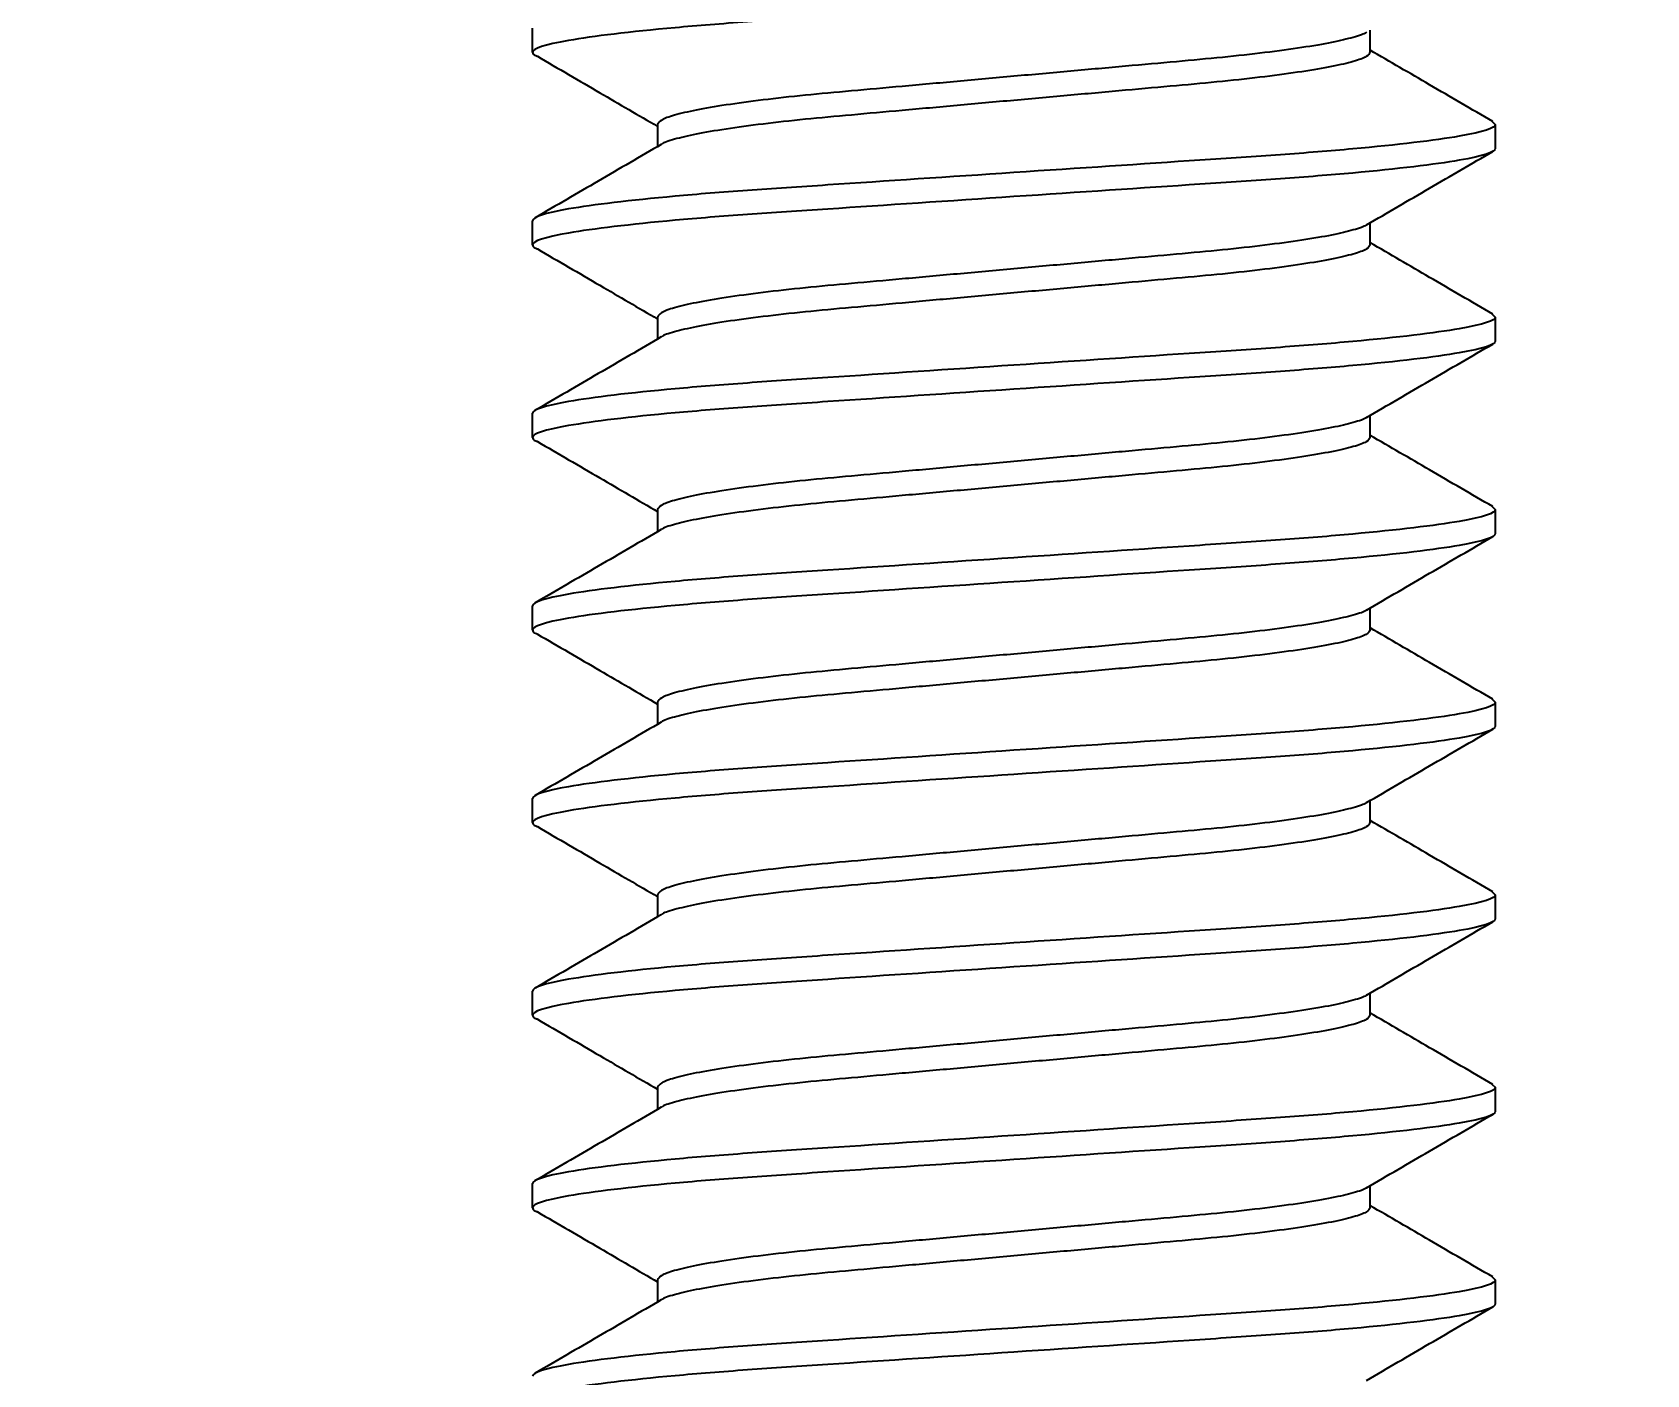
# Model space of a CAD drawing. Extents: x -4.5 to 5.8, y -1.5 to 5.2.
# Drawn here: x -0.2549 to 0.1643, y 4.4835 to 4.8321 of the extents above; entities that cross this region are included whole.
import ezdxf

# ---------------------------------------------------------------- set-up
doc = ezdxf.new("R2010")
doc.units = 0
doc.header["$LTSCALE"] = 0.5
doc.header["$MEASUREMENT"] = 0
doc.layers.get('Defpoints').update_dxf_attribs({"linetype": 'CONTINUOUS'})
doc.layers.add('CUST DWG', color=60, linetype='CONTINUOUS', lineweight=20)
doc.layers.add('Hardware', color=242, linetype='CONTINUOUS')
doc.styles.get("Standard").update_dxf_attribs({"font": 'arial.ttf'})
doc.dimstyles.new('LSAD_CustDims', dxfattribs={"dimtxt": 1, "dimasz": 1, "dimexe": 0.0625, "dimexo": 0.042969, "dimgap": 0.0625, "dimtad": 0, "dimtih": 1, "dimtoh": 1, "dimdec": 3, "dimzin": 0, "dimdsep": 46, "dimlunit": 4, "dimtxsty": 'Standard', "dimcen": 0.125, "dimclrd": 256, "dimclre": 256, "dimclrt": 256, "dimadec": 0, "dimazin": 0, "dimtfac": 1, "dimtdec": 3, "dimtix": 1, "dimtofl": 0, "dimtmove": 0, "dimatfit": 3, "dimfxl": 1, "dimfrac": 2, "dimtolj": 1, "dimtzin": 0, "dimarcsym": 0})

# ---------------------------------------------------------------- blocks, each defined once
blk = doc.blocks.new('*D6')
at = {"layer": 'CUST DWG', "lineweight": -2, "ltscale": 0.5, "transparency": 16777216}
for p, q in [((-1.57749, 2.99297), (-1.57749, 4.42666)), ((1.57751, 2.99297), (1.57751, 4.42666)), ((-1.57749, 4.36416), (-1.82749, 4.36416)), ((1.32751, 4.36416), (-1.32749, 4.36416))]:
    blk.add_line(p, q, dxfattribs=at)
at = {"layer": 'CUST DWG', "ltscale": 0.5, "transparency": 16777216}
for points in [[(-1.32749, 4.40582), (-1.32749, 4.32249), (-1.57749, 4.36416)], [(1.32751, 4.40582), (1.32751, 4.32249), (1.57751, 4.36416)]]:
    blk.add_solid(points, dxfattribs=at)
at = {"layer": 'Defpoints', "color": 0, "ltscale": 0.5, "transparency": 16777216}
for p in [(-1.57749, 4.36416), (-1.57749, 2.95), (1.57751, 2.95)]:
    blk.add_point(p, dxfattribs=at)
at = {"layer": 'CUST DWG', "ltscale": 0.5, "transparency": 16777216, "insert": (-3.0693, 4.36416), "char_height": 0.25, "width": 2.9019749, "attachment_point": 5}
blk.add_mtext('\\A1;3 1/8" CEILING OPENING', dxfattribs=at)

msp = doc.modelspace()

# ---------------------------------------------------------------- linework, layer by layer
at = {"layer": 'Hardware', "linetype": 'Continuous', "lineweight": 25, "transparency": 16777216}
for p, q in [((-0.125, 4.82688), (-0.125, 4.83313)), ((0.09252, 4.82688), (0.09252, 4.8326)), ((0.12417, 4.8089), (0.125, 4.80813)), ((-0.09252, 4.80813), (-0.09252, 4.8024)), ((0.125, 4.80813), (0.125, 4.80188)), ((-0.125, 4.77688), (-0.125, 4.78313)), ((0.09252, 4.77688), (0.09252, 4.7826)), ((-0.09252, 4.75813), (-0.09252, 4.7524)), ((0.12417, 4.7589), (0.125, 4.75813)), ((0.125, 4.75813), (0.125, 4.75188)), ((-0.125, 4.72688), (-0.125, 4.73313)), ((0.09252, 4.72688), (0.09252, 4.7326)), ((-0.09252, 4.70813), (-0.09252, 4.7024)), ((0.12417, 4.7089), (0.125, 4.70813)), ((0.125, 4.70813), (0.125, 4.70188)), ((-0.125, 4.67688), (-0.125, 4.68313)), ((0.09252, 4.67688), (0.09252, 4.6826)), ((-0.09252, 4.65813), (-0.09252, 4.6524)), ((0.12417, 4.6589), (0.125, 4.65813)), ((0.125, 4.65813), (0.125, 4.65188)), ((-0.125, 4.62688), (-0.125, 4.63313)), ((0.09252, 4.62688), (0.09252, 4.6326)), ((-0.09252, 4.60813), (-0.09252, 4.6024)), ((0.12417, 4.6089), (0.125, 4.60813)), ((0.125, 4.60813), (0.125, 4.60188)), ((-0.125, 4.57688), (-0.125, 4.58313)), ((0.09252, 4.57688), (0.09252, 4.5826)), ((-0.09252, 4.55813), (-0.09252, 4.5524)), ((0.12417, 4.5589), (0.125, 4.55813)), ((0.125, 4.55813), (0.125, 4.55188)), ((-0.125, 4.52688), (-0.125, 4.53313)), ((0.09252, 4.52688), (0.09252, 4.5326)), ((-0.09252, 4.50813), (-0.09252, 4.5024)), ((0.12417, 4.5089), (0.125, 4.50813)), ((0.125, 4.50813), (0.125, 4.50188))]:
    msp.add_line(p, q, dxfattribs=at)
for points, knots in [([(0.125, 4.85188), (0.125, 4.85097), (0.12196, 4.84992), (0.10929, 4.84772), (0.09967, 4.84657), (0.08214, 4.84499), (0.0758, 4.84448), (0.06258, 4.84353), (0.05571, 4.84309), (0.03344, 4.8416), (0.01675, 4.84049), (-0.01675, 4.83826), (-0.03344, 4.83715), (-0.05571, 4.83566), (-0.06258, 4.83522), (-0.0758, 4.83427), (-0.08214, 4.83376), (-0.09967, 4.83218), (-0.10929, 4.83103), (-0.12196, 4.82883), (-0.125, 4.82778), (-0.125, 4.82688)], [0, 0, 0, 0, 0.125, 0.125, 0.25, 0.25, 0.3125, 0.3125, 0.375, 0.375, 0.5, 0.5, 0.625, 0.625, 0.6875, 0.6875, 0.75, 0.75, 0.875, 0.875, 1, 1, 1, 1]), ([(0.09152, 4.83205), (0.09149, 4.83203), (0.09112, 4.83161), (0.0883, 4.83072), (0.08288, 4.82941), (0.07506, 4.82807), (0.06547, 4.82677), (0.05445, 4.82553), (0.04226, 4.82443), (0.029, 4.82324), (0.01478, 4.82196), (0, 4.82063), (-0.01478, 4.81929), (-0.029, 4.81801), (-0.04226, 4.81682), (-0.05445, 4.81572), (-0.06547, 4.81448), (-0.07507, 4.81318), (-0.08284, 4.81185), (-0.08843, 4.81053), (-0.09189, 4.80927), (-0.09232, 4.8085), (-0.09252, 4.80813)], [0, 0, 0, 0, 0.003258, 0.055708, 0.109067, 0.162658, 0.215787, 0.267793, 0.318326, 0.369825, 0.42265, 0.476164, 0.529677, 0.582502, 0.634001, 0.684534, 0.73654, 0.789669, 0.84326, 0.896619, 0.949069, 1, 1, 1, 1]), ([(-0.125, 4.82688), (-0.12497, 4.82657), (-0.12493, 4.82622), (-0.12376, 4.82585), (-0.12364, 4.82581)], [0, 0, 0, 0, 0.895562, 1, 1, 1, 1]), ([(-0.12375, 4.82581), (-0.11833, 4.82266), (-0.10791, 4.8166), (-0.09752, 4.81053), (-0.09252, 4.80761)], [0, 0, 0, 0, 0.5196052, 1, 1, 1, 1]), ([(0.09252, 4.82688), (0.09232, 4.8265), (0.09189, 4.82573), (0.08843, 4.82447), (0.08284, 4.82316), (0.07507, 4.82182), (0.06547, 4.82052), (0.05445, 4.81928), (0.04226, 4.81818), (0.029, 4.81699), (0.01478, 4.81571), (0, 4.81438), (-0.01478, 4.81304), (-0.029, 4.81176), (-0.04226, 4.81057), (-0.05445, 4.80947), (-0.06547, 4.80823), (-0.07506, 4.80693), (-0.08288, 4.80559), (-0.0883, 4.80428), (-0.09112, 4.80339), (-0.09149, 4.80297), (-0.09151, 4.80295)], [0, 0, 0, 0, 0.0509366, 0.1033916, 0.1567563, 0.2103534, 0.2634876, 0.3154996, 0.3660379, 0.4175424, 0.4703726, 0.523892, 0.5774113, 0.6302416, 0.681746, 0.7322843, 0.7842963, 0.8374306, 0.8910276, 0.9443923, 0.9968474, 1, 1, 1, 1]), ([(0.12432, 4.8089), (0.11886, 4.81207), (0.10825, 4.81823), (0.09766, 4.8244), (0.09252, 4.8274)], [0, 0, 0, 0, 0.515428, 1, 1, 1, 1]), ([(0.125, 4.80813), (0.125, 4.80722), (0.12196, 4.80617), (0.10929, 4.80397), (0.09967, 4.80282), (0.08214, 4.80124), (0.0758, 4.80073), (0.06258, 4.79978), (0.05571, 4.79934), (0.03344, 4.79785), (0.01675, 4.79674), (-0.01675, 4.79451), (-0.03344, 4.7934), (-0.05571, 4.79191), (-0.06258, 4.79147), (-0.0758, 4.79052), (-0.08214, 4.79001), (-0.09967, 4.78843), (-0.10929, 4.78728), (-0.12196, 4.78508), (-0.125, 4.78403), (-0.125, 4.78313)], [0, 0, 0, 0, 0.125, 0.125, 0.25, 0.25, 0.3125, 0.3125, 0.375, 0.375, 0.5, 0.5, 0.625, 0.625, 0.6875, 0.6875, 0.75, 0.75, 0.875, 0.875, 1, 1, 1, 1]), ([(0.125, 4.80188), (0.125, 4.80097), (0.12196, 4.79992), (0.10929, 4.79772), (0.09967, 4.79657), (0.08214, 4.79499), (0.0758, 4.79448), (0.06258, 4.79353), (0.05571, 4.79309), (0.03344, 4.7916), (0.01675, 4.79049), (-0.01675, 4.78826), (-0.03344, 4.78715), (-0.05571, 4.78566), (-0.06258, 4.78522), (-0.0758, 4.78427), (-0.08214, 4.78376), (-0.09967, 4.78218), (-0.10929, 4.78103), (-0.12196, 4.77883), (-0.125, 4.77778), (-0.125, 4.77688)], [0, 0, 0, 0, 0.125, 0.125, 0.25, 0.25, 0.3125, 0.3125, 0.375, 0.375, 0.5, 0.5, 0.625, 0.625, 0.6875, 0.6875, 0.75, 0.75, 0.875, 0.875, 1, 1, 1, 1]), ([(-0.09157, 4.80295), (-0.09702, 4.79977), (-0.10794, 4.79341), (-0.11886, 4.78707), (-0.12432, 4.7839)], [0, 0, 0, 0, 0.4995498, 1, 1, 1, 1]), ([(0.09158, 4.78205), (0.09703, 4.78523), (0.10794, 4.79159), (0.11886, 4.79793), (0.12433, 4.80111)], [0, 0, 0, 0, 0.4995464, 1, 1, 1, 1]), ([(0.09152, 4.78205), (0.09149, 4.78203), (0.09112, 4.78161), (0.0883, 4.78072), (0.08288, 4.77941), (0.07506, 4.77807), (0.06547, 4.77677), (0.05445, 4.77553), (0.04226, 4.77443), (0.029, 4.77324), (0.01478, 4.77196), (0, 4.77063), (-0.01478, 4.76929), (-0.029, 4.76801), (-0.04226, 4.76682), (-0.05445, 4.76572), (-0.06547, 4.76448), (-0.07507, 4.76318), (-0.08284, 4.76185), (-0.08843, 4.76053), (-0.09189, 4.75927), (-0.09232, 4.7585), (-0.09252, 4.75813)], [0, 0, 0, 0, 0.003258, 0.055708, 0.109067, 0.162658, 0.215787, 0.267793, 0.318326, 0.369825, 0.42265, 0.476164, 0.529677, 0.582502, 0.634001, 0.684534, 0.73654, 0.789669, 0.84326, 0.896619, 0.949069, 1, 1, 1, 1]), ([(-0.125, 4.77688), (-0.12497, 4.77657), (-0.12493, 4.77622), (-0.12376, 4.77585), (-0.12364, 4.77581)], [0, 0, 0, 0, 0.895562, 1, 1, 1, 1]), ([(-0.12375, 4.77581), (-0.11833, 4.77266), (-0.10791, 4.7666), (-0.09752, 4.76053), (-0.09252, 4.75761)], [0, 0, 0, 0, 0.5196052, 1, 1, 1, 1]), ([(0.09252, 4.77688), (0.09232, 4.7765), (0.09189, 4.77573), (0.08843, 4.77447), (0.08284, 4.77316), (0.07507, 4.77182), (0.06547, 4.77052), (0.05445, 4.76928), (0.04226, 4.76818), (0.029, 4.76699), (0.01478, 4.76571), (0, 4.76438), (-0.01478, 4.76304), (-0.029, 4.76176), (-0.04226, 4.76057), (-0.05445, 4.75947), (-0.06547, 4.75823), (-0.07506, 4.75693), (-0.08288, 4.75559), (-0.0883, 4.75428), (-0.09112, 4.75339), (-0.09149, 4.75297), (-0.09151, 4.75295)], [0, 0, 0, 0, 0.0509366, 0.1033916, 0.1567563, 0.2103534, 0.2634876, 0.3154996, 0.3660379, 0.4175424, 0.4703726, 0.523892, 0.5774113, 0.6302416, 0.681746, 0.7322843, 0.7842963, 0.8374306, 0.8910276, 0.9443923, 0.9968474, 1, 1, 1, 1]), ([(0.12432, 4.7589), (0.11886, 4.76207), (0.10825, 4.76823), (0.09766, 4.7744), (0.09252, 4.7774)], [0, 0, 0, 0, 0.515428, 1, 1, 1, 1]), ([(0.125, 4.75813), (0.125, 4.75722), (0.12196, 4.75617), (0.10929, 4.75397), (0.09967, 4.75282), (0.08214, 4.75124), (0.0758, 4.75073), (0.06258, 4.74978), (0.05571, 4.74934), (0.03344, 4.74785), (0.01675, 4.74674), (-0.01675, 4.74451), (-0.03344, 4.7434), (-0.05571, 4.74191), (-0.06258, 4.74147), (-0.0758, 4.74052), (-0.08214, 4.74001), (-0.09967, 4.73843), (-0.10929, 4.73728), (-0.12196, 4.73508), (-0.125, 4.73403), (-0.125, 4.73313)], [0, 0, 0, 0, 0.125, 0.125, 0.25, 0.25, 0.3125, 0.3125, 0.375, 0.375, 0.5, 0.5, 0.625, 0.625, 0.6875, 0.6875, 0.75, 0.75, 0.875, 0.875, 1, 1, 1, 1]), ([(0.125, 4.75188), (0.125, 4.75097), (0.12196, 4.74992), (0.10929, 4.74772), (0.09967, 4.74657), (0.08214, 4.74499), (0.0758, 4.74448), (0.06258, 4.74353), (0.05571, 4.74309), (0.03344, 4.7416), (0.01675, 4.74049), (-0.01675, 4.73826), (-0.03344, 4.73715), (-0.05571, 4.73566), (-0.06258, 4.73522), (-0.0758, 4.73427), (-0.08214, 4.73376), (-0.09967, 4.73218), (-0.10929, 4.73103), (-0.12196, 4.72883), (-0.125, 4.72778), (-0.125, 4.72688)], [0, 0, 0, 0, 0.125, 0.125, 0.25, 0.25, 0.3125, 0.3125, 0.375, 0.375, 0.5, 0.5, 0.625, 0.625, 0.6875, 0.6875, 0.75, 0.75, 0.875, 0.875, 1, 1, 1, 1]), ([(-0.09157, 4.75295), (-0.09702, 4.74977), (-0.10794, 4.74341), (-0.11886, 4.73707), (-0.12432, 4.7339)], [0, 0, 0, 0, 0.4995498, 1, 1, 1, 1]), ([(0.09158, 4.73205), (0.09703, 4.73523), (0.10794, 4.74159), (0.11886, 4.74793), (0.12433, 4.75111)], [0, 0, 0, 0, 0.4995464, 1, 1, 1, 1]), ([(0.09152, 4.73205), (0.09149, 4.73203), (0.09112, 4.73161), (0.0883, 4.73072), (0.08288, 4.72941), (0.07506, 4.72807), (0.06547, 4.72677), (0.05445, 4.72553), (0.04226, 4.72443), (0.029, 4.72324), (0.01478, 4.72196), (0, 4.72063), (-0.01478, 4.71929), (-0.029, 4.71801), (-0.04226, 4.71682), (-0.05445, 4.71572), (-0.06547, 4.71448), (-0.07507, 4.71318), (-0.08284, 4.71185), (-0.08843, 4.71053), (-0.09189, 4.70927), (-0.09232, 4.7085), (-0.09252, 4.70813)], [0, 0, 0, 0, 0.003258, 0.055708, 0.109067, 0.162658, 0.215787, 0.267793, 0.318326, 0.369825, 0.42265, 0.476164, 0.529677, 0.582502, 0.634001, 0.684534, 0.73654, 0.789669, 0.84326, 0.896619, 0.949069, 1, 1, 1, 1]), ([(-0.125, 4.72688), (-0.12497, 4.72657), (-0.12493, 4.72622), (-0.12376, 4.72585), (-0.12364, 4.72581)], [0, 0, 0, 0, 0.895562, 1, 1, 1, 1]), ([(-0.12375, 4.72581), (-0.11833, 4.72266), (-0.10791, 4.7166), (-0.09752, 4.71053), (-0.09252, 4.70761)], [0, 0, 0, 0, 0.5196052, 1, 1, 1, 1]), ([(0.09252, 4.72688), (0.09232, 4.7265), (0.09189, 4.72573), (0.08843, 4.72447), (0.08284, 4.72316), (0.07507, 4.72182), (0.06547, 4.72052), (0.05445, 4.71928), (0.04226, 4.71818), (0.029, 4.71699), (0.01478, 4.71571), (0, 4.71438), (-0.01478, 4.71304), (-0.029, 4.71176), (-0.04226, 4.71057), (-0.05445, 4.70947), (-0.06547, 4.70823), (-0.07506, 4.70693), (-0.08288, 4.70559), (-0.0883, 4.70428), (-0.09112, 4.70339), (-0.09149, 4.70297), (-0.09151, 4.70295)], [0, 0, 0, 0, 0.0509366, 0.1033916, 0.1567563, 0.2103534, 0.2634876, 0.3154996, 0.3660379, 0.4175424, 0.4703726, 0.523892, 0.5774113, 0.6302416, 0.681746, 0.7322843, 0.7842963, 0.8374306, 0.8910276, 0.9443923, 0.9968474, 1, 1, 1, 1]), ([(0.12432, 4.7089), (0.11886, 4.71207), (0.10825, 4.71823), (0.09766, 4.7244), (0.09252, 4.7274)], [0, 0, 0, 0, 0.515428, 1, 1, 1, 1]), ([(0.125, 4.70813), (0.125, 4.70722), (0.12196, 4.70617), (0.10929, 4.70397), (0.09967, 4.70282), (0.08214, 4.70124), (0.0758, 4.70073), (0.06258, 4.69978), (0.05571, 4.69934), (0.03344, 4.69785), (0.01675, 4.69674), (-0.01675, 4.69451), (-0.03344, 4.6934), (-0.05571, 4.69191), (-0.06258, 4.69147), (-0.0758, 4.69052), (-0.08214, 4.69001), (-0.09967, 4.68843), (-0.10929, 4.68728), (-0.12196, 4.68508), (-0.125, 4.68403), (-0.125, 4.68313)], [0, 0, 0, 0, 0.125, 0.125, 0.25, 0.25, 0.3125, 0.3125, 0.375, 0.375, 0.5, 0.5, 0.625, 0.625, 0.6875, 0.6875, 0.75, 0.75, 0.875, 0.875, 1, 1, 1, 1]), ([(0.125, 4.70188), (0.125, 4.70097), (0.12196, 4.69992), (0.10929, 4.69772), (0.09967, 4.69657), (0.08214, 4.69499), (0.0758, 4.69448), (0.06258, 4.69353), (0.05571, 4.69309), (0.03344, 4.6916), (0.01675, 4.69049), (-0.01675, 4.68826), (-0.03344, 4.68715), (-0.05571, 4.68566), (-0.06258, 4.68522), (-0.0758, 4.68427), (-0.08214, 4.68376), (-0.09967, 4.68218), (-0.10929, 4.68103), (-0.12196, 4.67883), (-0.125, 4.67778), (-0.125, 4.67688)], [0, 0, 0, 0, 0.125, 0.125, 0.25, 0.25, 0.3125, 0.3125, 0.375, 0.375, 0.5, 0.5, 0.625, 0.625, 0.6875, 0.6875, 0.75, 0.75, 0.875, 0.875, 1, 1, 1, 1]), ([(-0.09157, 4.70295), (-0.09702, 4.69977), (-0.10794, 4.69341), (-0.11886, 4.68707), (-0.12432, 4.6839)], [0, 0, 0, 0, 0.4995498, 1, 1, 1, 1]), ([(0.09158, 4.68205), (0.09703, 4.68523), (0.10794, 4.69159), (0.11886, 4.69793), (0.12433, 4.70111)], [0, 0, 0, 0, 0.4995464, 1, 1, 1, 1]), ([(0.09152, 4.68205), (0.09149, 4.68203), (0.09112, 4.68161), (0.0883, 4.68072), (0.08288, 4.67941), (0.07506, 4.67807), (0.06547, 4.67677), (0.05445, 4.67553), (0.04226, 4.67443), (0.029, 4.67324), (0.01478, 4.67196), (0, 4.67063), (-0.01478, 4.66929), (-0.029, 4.66801), (-0.04226, 4.66682), (-0.05445, 4.66572), (-0.06547, 4.66448), (-0.07507, 4.66318), (-0.08284, 4.66185), (-0.08843, 4.66053), (-0.09189, 4.65927), (-0.09232, 4.6585), (-0.09252, 4.65813)], [0, 0, 0, 0, 0.003258, 0.055708, 0.109067, 0.162658, 0.215787, 0.267793, 0.318326, 0.369825, 0.42265, 0.476164, 0.529677, 0.582502, 0.634001, 0.684534, 0.73654, 0.789669, 0.84326, 0.896619, 0.949069, 1, 1, 1, 1]), ([(-0.125, 4.67688), (-0.12497, 4.67657), (-0.12493, 4.67622), (-0.12376, 4.67585), (-0.12364, 4.67581)], [0, 0, 0, 0, 0.895562, 1, 1, 1, 1]), ([(-0.12375, 4.67581), (-0.11833, 4.67266), (-0.10791, 4.6666), (-0.09752, 4.66053), (-0.09252, 4.65761)], [0, 0, 0, 0, 0.5196052, 1, 1, 1, 1]), ([(0.09252, 4.67688), (0.09232, 4.6765), (0.09189, 4.67573), (0.08843, 4.67447), (0.08284, 4.67316), (0.07507, 4.67182), (0.06547, 4.67052), (0.05445, 4.66928), (0.04226, 4.66818), (0.029, 4.66699), (0.01478, 4.66571), (0, 4.66438), (-0.01478, 4.66304), (-0.029, 4.66176), (-0.04226, 4.66057), (-0.05445, 4.65947), (-0.06547, 4.65823), (-0.07506, 4.65693), (-0.08288, 4.65559), (-0.0883, 4.65428), (-0.09112, 4.65339), (-0.09149, 4.65297), (-0.09151, 4.65295)], [0, 0, 0, 0, 0.0509366, 0.1033916, 0.1567563, 0.2103534, 0.2634876, 0.3154996, 0.3660379, 0.4175424, 0.4703726, 0.523892, 0.5774113, 0.6302416, 0.681746, 0.7322843, 0.7842963, 0.8374306, 0.8910276, 0.9443923, 0.9968474, 1, 1, 1, 1]), ([(0.12432, 4.6589), (0.11886, 4.66207), (0.10825, 4.66823), (0.09766, 4.6744), (0.09252, 4.6774)], [0, 0, 0, 0, 0.515428, 1, 1, 1, 1]), ([(0.125, 4.65813), (0.125, 4.65722), (0.12196, 4.65617), (0.10929, 4.65397), (0.09967, 4.65282), (0.08214, 4.65124), (0.0758, 4.65073), (0.06258, 4.64978), (0.05571, 4.64934), (0.03344, 4.64785), (0.01675, 4.64674), (-0.01675, 4.64451), (-0.03344, 4.6434), (-0.05571, 4.64191), (-0.06258, 4.64147), (-0.0758, 4.64052), (-0.08214, 4.64001), (-0.09967, 4.63843), (-0.10929, 4.63728), (-0.12196, 4.63508), (-0.125, 4.63403), (-0.125, 4.63313)], [0, 0, 0, 0, 0.125, 0.125, 0.25, 0.25, 0.3125, 0.3125, 0.375, 0.375, 0.5, 0.5, 0.625, 0.625, 0.6875, 0.6875, 0.75, 0.75, 0.875, 0.875, 1, 1, 1, 1]), ([(0.125, 4.65188), (0.125, 4.65097), (0.12196, 4.64992), (0.10929, 4.64772), (0.09967, 4.64657), (0.08214, 4.64499), (0.0758, 4.64448), (0.06258, 4.64353), (0.05571, 4.64309), (0.03344, 4.6416), (0.01675, 4.64049), (-0.01675, 4.63826), (-0.03344, 4.63715), (-0.05571, 4.63566), (-0.06258, 4.63522), (-0.0758, 4.63427), (-0.08214, 4.63376), (-0.09967, 4.63218), (-0.10929, 4.63103), (-0.12196, 4.62883), (-0.125, 4.62778), (-0.125, 4.62688)], [0, 0, 0, 0, 0.125, 0.125, 0.25, 0.25, 0.3125, 0.3125, 0.375, 0.375, 0.5, 0.5, 0.625, 0.625, 0.6875, 0.6875, 0.75, 0.75, 0.875, 0.875, 1, 1, 1, 1]), ([(-0.09157, 4.65295), (-0.09702, 4.64977), (-0.10794, 4.64341), (-0.11886, 4.63707), (-0.12432, 4.6339)], [0, 0, 0, 0, 0.4995498, 1, 1, 1, 1]), ([(0.09158, 4.63205), (0.09703, 4.63523), (0.10794, 4.64159), (0.11886, 4.64793), (0.12433, 4.65111)], [0, 0, 0, 0, 0.4995464, 1, 1, 1, 1]), ([(0.09152, 4.63205), (0.09149, 4.63203), (0.09112, 4.63161), (0.0883, 4.63072), (0.08288, 4.62941), (0.07506, 4.62807), (0.06547, 4.62677), (0.05445, 4.62553), (0.04226, 4.62443), (0.029, 4.62324), (0.01478, 4.62196), (0, 4.62063), (-0.01478, 4.61929), (-0.029, 4.61801), (-0.04226, 4.61682), (-0.05445, 4.61572), (-0.06547, 4.61448), (-0.07507, 4.61318), (-0.08284, 4.61185), (-0.08843, 4.61053), (-0.09189, 4.60927), (-0.09232, 4.6085), (-0.09252, 4.60813)], [0, 0, 0, 0, 0.003258, 0.055708, 0.109067, 0.162658, 0.215787, 0.267793, 0.318326, 0.369825, 0.42265, 0.476164, 0.529677, 0.582502, 0.634001, 0.684534, 0.73654, 0.789669, 0.84326, 0.896619, 0.949069, 1, 1, 1, 1]), ([(-0.125, 4.62688), (-0.12497, 4.62657), (-0.12493, 4.62622), (-0.12376, 4.62585), (-0.12364, 4.62581)], [0, 0, 0, 0, 0.895562, 1, 1, 1, 1]), ([(-0.12375, 4.62581), (-0.11833, 4.62266), (-0.10791, 4.6166), (-0.09752, 4.61053), (-0.09252, 4.60761)], [0, 0, 0, 0, 0.5196052, 1, 1, 1, 1]), ([(0.09252, 4.62688), (0.09232, 4.6265), (0.09189, 4.62573), (0.08843, 4.62447), (0.08284, 4.62316), (0.07507, 4.62182), (0.06547, 4.62052), (0.05445, 4.61928), (0.04226, 4.61818), (0.029, 4.61699), (0.01478, 4.61571), (0, 4.61438), (-0.01478, 4.61304), (-0.029, 4.61176), (-0.04226, 4.61057), (-0.05445, 4.60947), (-0.06547, 4.60823), (-0.07506, 4.60693), (-0.08288, 4.60559), (-0.0883, 4.60428), (-0.09112, 4.60339), (-0.09149, 4.60297), (-0.09151, 4.60295)], [0, 0, 0, 0, 0.0509366, 0.1033916, 0.1567563, 0.2103534, 0.2634876, 0.3154996, 0.3660379, 0.4175424, 0.4703726, 0.523892, 0.5774113, 0.6302416, 0.681746, 0.7322843, 0.7842963, 0.8374306, 0.8910276, 0.9443923, 0.9968474, 1, 1, 1, 1]), ([(0.12432, 4.6089), (0.11886, 4.61207), (0.10825, 4.61823), (0.09766, 4.6244), (0.09252, 4.6274)], [0, 0, 0, 0, 0.515428, 1, 1, 1, 1]), ([(0.125, 4.60813), (0.125, 4.60722), (0.12196, 4.60617), (0.10929, 4.60397), (0.09967, 4.60282), (0.08214, 4.60124), (0.0758, 4.60073), (0.06258, 4.59978), (0.05571, 4.59934), (0.03344, 4.59785), (0.01675, 4.59674), (-0.01675, 4.59451), (-0.03344, 4.5934), (-0.05571, 4.59191), (-0.06258, 4.59147), (-0.0758, 4.59052), (-0.08214, 4.59001), (-0.09967, 4.58843), (-0.10929, 4.58728), (-0.12196, 4.58508), (-0.125, 4.58403), (-0.125, 4.58313)], [0, 0, 0, 0, 0.125, 0.125, 0.25, 0.25, 0.3125, 0.3125, 0.375, 0.375, 0.5, 0.5, 0.625, 0.625, 0.6875, 0.6875, 0.75, 0.75, 0.875, 0.875, 1, 1, 1, 1]), ([(-0.09157, 4.60295), (-0.09702, 4.59977), (-0.10794, 4.59341), (-0.11886, 4.58707), (-0.12432, 4.5839)], [0, 0, 0, 0, 0.4995498, 1, 1, 1, 1]), ([(0.125, 4.60188), (0.125, 4.60097), (0.12196, 4.59992), (0.10929, 4.59772), (0.09967, 4.59657), (0.08214, 4.59499), (0.0758, 4.59448), (0.06258, 4.59353), (0.05571, 4.59309), (0.03344, 4.5916), (0.01675, 4.59049), (-0.01675, 4.58826), (-0.03344, 4.58715), (-0.05571, 4.58566), (-0.06258, 4.58522), (-0.0758, 4.58427), (-0.08214, 4.58376), (-0.09967, 4.58218), (-0.10929, 4.58103), (-0.12196, 4.57883), (-0.125, 4.57778), (-0.125, 4.57688)], [0, 0, 0, 0, 0.125, 0.125, 0.25, 0.25, 0.3125, 0.3125, 0.375, 0.375, 0.5, 0.5, 0.625, 0.625, 0.6875, 0.6875, 0.75, 0.75, 0.875, 0.875, 1, 1, 1, 1]), ([(0.09158, 4.58205), (0.09703, 4.58523), (0.10794, 4.59159), (0.11886, 4.59793), (0.12433, 4.60111)], [0, 0, 0, 0, 0.4995464, 1, 1, 1, 1]), ([(0.09152, 4.58205), (0.09149, 4.58203), (0.09112, 4.58161), (0.0883, 4.58072), (0.08288, 4.57941), (0.07506, 4.57807), (0.06547, 4.57677), (0.05445, 4.57553), (0.04226, 4.57443), (0.029, 4.57324), (0.01478, 4.57196), (0, 4.57063), (-0.01478, 4.56929), (-0.029, 4.56801), (-0.04226, 4.56682), (-0.05445, 4.56572), (-0.06547, 4.56448), (-0.07507, 4.56318), (-0.08284, 4.56185), (-0.08843, 4.56053), (-0.09189, 4.55927), (-0.09232, 4.5585), (-0.09252, 4.55813)], [0, 0, 0, 0, 0.003258, 0.055708, 0.109067, 0.162658, 0.215787, 0.267793, 0.318326, 0.369825, 0.42265, 0.476164, 0.529677, 0.582502, 0.634001, 0.684534, 0.73654, 0.789669, 0.84326, 0.896619, 0.949069, 1, 1, 1, 1]), ([(-0.125, 4.57688), (-0.12497, 4.57657), (-0.12493, 4.57622), (-0.12376, 4.57585), (-0.12364, 4.57581)], [0, 0, 0, 0, 0.895562, 1, 1, 1, 1]), ([(-0.12375, 4.57581), (-0.11833, 4.57266), (-0.10791, 4.5666), (-0.09752, 4.56053), (-0.09252, 4.55761)], [0, 0, 0, 0, 0.5196052, 1, 1, 1, 1]), ([(0.09252, 4.57688), (0.09232, 4.5765), (0.09189, 4.57573), (0.08843, 4.57447), (0.08284, 4.57316), (0.07507, 4.57182), (0.06547, 4.57052), (0.05445, 4.56928), (0.04226, 4.56818), (0.029, 4.56699), (0.01478, 4.56571), (0, 4.56438), (-0.01478, 4.56304), (-0.029, 4.56176), (-0.04226, 4.56057), (-0.05445, 4.55947), (-0.06547, 4.55823), (-0.07506, 4.55693), (-0.08288, 4.55559), (-0.0883, 4.55428), (-0.09112, 4.55339), (-0.09149, 4.55297), (-0.09151, 4.55295)], [0, 0, 0, 0, 0.0509366, 0.1033916, 0.1567563, 0.2103534, 0.2634876, 0.3154996, 0.3660379, 0.4175424, 0.4703726, 0.523892, 0.5774113, 0.6302416, 0.681746, 0.7322843, 0.7842963, 0.8374306, 0.8910276, 0.9443923, 0.9968474, 1, 1, 1, 1]), ([(0.12432, 4.5589), (0.11886, 4.56207), (0.10825, 4.56823), (0.09766, 4.5744), (0.09252, 4.5774)], [0, 0, 0, 0, 0.515428, 1, 1, 1, 1]), ([(0.125, 4.55813), (0.125, 4.55722), (0.12196, 4.55617), (0.10929, 4.55397), (0.09967, 4.55282), (0.08214, 4.55124), (0.0758, 4.55073), (0.06258, 4.54978), (0.05571, 4.54934), (0.03344, 4.54785), (0.01675, 4.54674), (-0.01675, 4.54451), (-0.03344, 4.5434), (-0.05571, 4.54191), (-0.06258, 4.54147), (-0.0758, 4.54052), (-0.08214, 4.54001), (-0.09967, 4.53843), (-0.10929, 4.53728), (-0.12196, 4.53508), (-0.125, 4.53403), (-0.125, 4.53313)], [0, 0, 0, 0, 0.125, 0.125, 0.25, 0.25, 0.3125, 0.3125, 0.375, 0.375, 0.5, 0.5, 0.625, 0.625, 0.6875, 0.6875, 0.75, 0.75, 0.875, 0.875, 1, 1, 1, 1]), ([(-0.09157, 4.55295), (-0.09702, 4.54977), (-0.10794, 4.54341), (-0.11886, 4.53707), (-0.12432, 4.5339)], [0, 0, 0, 0, 0.4995498, 1, 1, 1, 1]), ([(0.125, 4.55188), (0.125, 4.55097), (0.12196, 4.54992), (0.10929, 4.54772), (0.09967, 4.54657), (0.08214, 4.54499), (0.0758, 4.54448), (0.06258, 4.54353), (0.05571, 4.54309), (0.03344, 4.5416), (0.01675, 4.54049), (-0.01675, 4.53826), (-0.03344, 4.53715), (-0.05571, 4.53566), (-0.06258, 4.53522), (-0.0758, 4.53427), (-0.08214, 4.53376), (-0.09967, 4.53218), (-0.10929, 4.53103), (-0.12196, 4.52883), (-0.125, 4.52778), (-0.125, 4.52688)], [0, 0, 0, 0, 0.125, 0.125, 0.25, 0.25, 0.3125, 0.3125, 0.375, 0.375, 0.5, 0.5, 0.625, 0.625, 0.6875, 0.6875, 0.75, 0.75, 0.875, 0.875, 1, 1, 1, 1]), ([(0.09158, 4.53205), (0.09703, 4.53523), (0.10794, 4.54159), (0.11886, 4.54793), (0.12433, 4.55111)], [0, 0, 0, 0, 0.4995464, 1, 1, 1, 1]), ([(0.09152, 4.53205), (0.09149, 4.53203), (0.09112, 4.53161), (0.0883, 4.53072), (0.08288, 4.52941), (0.07506, 4.52807), (0.06547, 4.52677), (0.05445, 4.52553), (0.04226, 4.52443), (0.029, 4.52324), (0.01478, 4.52196), (0, 4.52063), (-0.01478, 4.51929), (-0.029, 4.51801), (-0.04226, 4.51682), (-0.05445, 4.51572), (-0.06547, 4.51448), (-0.07507, 4.51318), (-0.08284, 4.51185), (-0.08843, 4.51053), (-0.09189, 4.50927), (-0.09232, 4.5085), (-0.09252, 4.50813)], [0, 0, 0, 0, 0.003258, 0.055708, 0.109067, 0.162658, 0.215787, 0.267793, 0.318326, 0.369825, 0.42265, 0.476164, 0.529677, 0.582502, 0.634001, 0.684534, 0.73654, 0.789669, 0.84326, 0.896619, 0.949069, 1, 1, 1, 1]), ([(0.12432, 4.5089), (0.11886, 4.51207), (0.10825, 4.51823), (0.09766, 4.5244), (0.09252, 4.5274)], [0, 0, 0, 0, 0.515428, 1, 1, 1, 1]), ([(-0.125, 4.52688), (-0.12497, 4.52657), (-0.12493, 4.52622), (-0.12376, 4.52585), (-0.12364, 4.52581)], [0, 0, 0, 0, 0.895562, 1, 1, 1, 1]), ([(-0.12375, 4.52581), (-0.11833, 4.52266), (-0.10791, 4.5166), (-0.09752, 4.51053), (-0.09252, 4.50761)], [0, 0, 0, 0, 0.5196052, 1, 1, 1, 1]), ([(0.09252, 4.52688), (0.09232, 4.5265), (0.09189, 4.52573), (0.08843, 4.52447), (0.08284, 4.52316), (0.07507, 4.52182), (0.06547, 4.52052), (0.05445, 4.51928), (0.04226, 4.51818), (0.029, 4.51699), (0.01478, 4.51571), (0, 4.51438), (-0.01478, 4.51304), (-0.029, 4.51176), (-0.04226, 4.51057), (-0.05445, 4.50947), (-0.06547, 4.50823), (-0.07506, 4.50693), (-0.08288, 4.50559), (-0.0883, 4.50428), (-0.09112, 4.50339), (-0.09149, 4.50297), (-0.09151, 4.50295)], [0, 0, 0, 0, 0.0509366, 0.1033916, 0.1567563, 0.2103534, 0.2634876, 0.3154996, 0.3660379, 0.4175424, 0.4703726, 0.523892, 0.5774113, 0.6302416, 0.681746, 0.7322843, 0.7842963, 0.8374306, 0.8910276, 0.9443923, 0.9968474, 1, 1, 1, 1]), ([(0.125, 4.50813), (0.125, 4.50722), (0.12196, 4.50617), (0.10929, 4.50397), (0.09967, 4.50282), (0.08214, 4.50124), (0.0758, 4.50073), (0.06258, 4.49978), (0.05571, 4.49934), (0.03344, 4.49785), (0.01675, 4.49674), (-0.01675, 4.49451), (-0.03344, 4.4934), (-0.05571, 4.49191), (-0.06258, 4.49147), (-0.0758, 4.49052), (-0.08214, 4.49001), (-0.09967, 4.48843), (-0.10929, 4.48728), (-0.12196, 4.48508), (-0.125, 4.48403), (-0.125, 4.48313)], [0, 0, 0, 0, 0.125, 0.125, 0.25, 0.25, 0.3125, 0.3125, 0.375, 0.375, 0.5, 0.5, 0.625, 0.625, 0.6875, 0.6875, 0.75, 0.75, 0.875, 0.875, 1, 1, 1, 1]), ([(-0.09157, 4.50295), (-0.09702, 4.49977), (-0.10794, 4.49341), (-0.11886, 4.48707), (-0.12432, 4.4839)], [0, 0, 0, 0, 0.4995498, 1, 1, 1, 1]), ([(0.125, 4.50188), (0.125, 4.50097), (0.12196, 4.49992), (0.10929, 4.49772), (0.09967, 4.49657), (0.08214, 4.49499), (0.0758, 4.49448), (0.06258, 4.49353), (0.05571, 4.49309), (0.03344, 4.4916), (0.01675, 4.49049), (-0.01675, 4.48826), (-0.03344, 4.48715), (-0.05571, 4.48566), (-0.06258, 4.48522), (-0.0758, 4.48427), (-0.08214, 4.48376), (-0.09967, 4.48218), (-0.10929, 4.48103), (-0.12196, 4.47883), (-0.125, 4.47778), (-0.125, 4.47688)], [0, 0, 0, 0, 0.125, 0.125, 0.25, 0.25, 0.3125, 0.3125, 0.375, 0.375, 0.5, 0.5, 0.625, 0.625, 0.6875, 0.6875, 0.75, 0.75, 0.875, 0.875, 1, 1, 1, 1]), ([(0.09158, 4.48205), (0.09703, 4.48523), (0.10794, 4.49159), (0.11886, 4.49793), (0.12433, 4.50111)], [0, 0, 0, 0, 0.4995464, 1, 1, 1, 1])]:
    msp.add_open_spline(points, degree=3, knots=knots, dxfattribs=at)

# ---------------------------------------------------------------- dimensions: what is measured, and where the dimension line sits
at = {"layer": 'CUST DWG', "ltscale": 0.5, "transparency": 16777216}
dim = msp.add_linear_dim(base=(-1.57749, 4.36416), p1=(1.57751, 2.95), p2=(-1.57749, 2.95), angle=180, text='<> CEILING OPENING', dimstyle='LSAD_CustDims', override={"dimtxt": 0.25, "dimasz": 0.25}, dxfattribs=at)
dim.commit()
dim.dimension.update_dxf_attribs({"geometry": '*D6', "text_midpoint": (-3.0693, 4.36416), "dimtype": 160})

doc.saveas('drawing.dxf')
